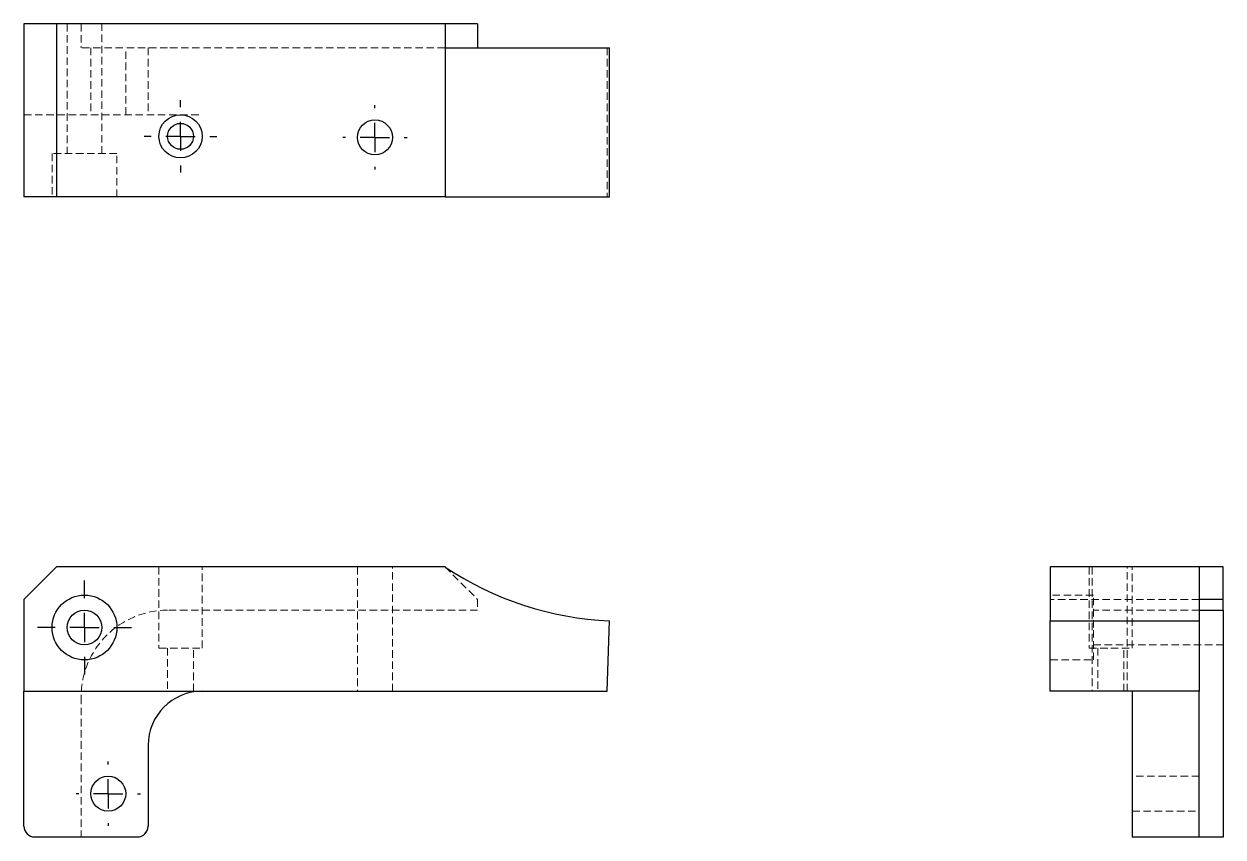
# Model space of a CAD drawing. Header units: millimetres. Extents: x 33 to 238, y 34 to 173.
import ezdxf

# ---------------------------------------------------------------- set-up
doc = ezdxf.new("R2010")
doc.units = ezdxf.units.MM
doc.linetypes.add('HIDDEN', pattern=[1.905, 1.27, -0.635])
doc.layers.add('10', color=7, linetype='Continuous')

# ---------------------------------------------------------------- blocks, each defined once
blk = doc.blocks.new('SW_CENTERMARKSYMBOL_0')
at = {"layer": '10', "color": 0}
for p, q in [((0, 5), (0, 8.03)), ((0, 0), (0, 2.5)), ((-5, 0), (-8.03, 0)), ((0, 0), (-2.5, 0)), ((0, 0), (0, -2.5)), ((0, 0), (2.5, 0)), ((5, 0), (8.03, 0)), ((0, -5), (0, -8.03))]:
    blk.add_line(p, q, dxfattribs=at)
blk = doc.blocks.new('SW_CENTERMARKSYMBOL_1')
at = {"layer": '10', "color": 0}
for p, q in [((0, 5), (0, 5.49)), ((0, 0), (0, 2.5)), ((-5, 0), (-5.49, 0)), ((0, 0), (-2.5, 0)), ((0, 0), (0, -2.5)), ((0, 0), (2.5, 0)), ((5, 0), (5.49, 0)), ((0, -5), (0, -5.49))]:
    blk.add_line(p, q, dxfattribs=at)
blk = doc.blocks.new('SW_CENTERMARKSYMBOL_2')
at = {"layer": '10', "color": 0}
for p, q in [((0, 5), (0, 6.19)), ((0, 0), (0, 2.5)), ((-5, 0), (-6.19, 0)), ((0, 0), (-2.5, 0)), ((0, 0), (0, -2.5)), ((0, 0), (2.5, 0)), ((5, 0), (6.19, 0)), ((0, -5), (0, -6.19))]:
    blk.add_line(p, q, dxfattribs=at)
blk = doc.blocks.new('SW_CENTERMARKSYMBOL_3')
at = {"layer": '10', "color": 0}
for p, q in [((0, 5), (0, 5.49)), ((0, 0), (0, 2.5)), ((-5, 0), (-5.49, 0)), ((0, 0), (-2.5, 0)), ((0, 0), (0, -2.5)), ((0, 0), (2.5, 0)), ((5, 0), (5.49, 0)), ((0, -5), (0, -5.49))]:
    blk.add_line(p, q, dxfattribs=at)

msp = doc.modelspace()

# ---------------------------------------------------------------- linework, layer by layer
at = {"color": 7, "linetype": 'Continuous', "lineweight": 25}
for p, q in [((33, 172.75), (33, 143.25)), ((38.53, 172.75), (33, 172.75)), ((38.53, 172.75), (38.53, 143.25)), ((104.91, 172.75), (38.53, 172.75)), ((104.91, 172.75), (104.91, 168.69)), ((110.44, 172.75), (104.91, 172.75)), ((110.44, 172.75), (110.44, 168.69)), ((104.91, 168.69), (104.91, 143.25)), ((104.91, 168.69), (133, 168.69)), ((133, 143.25), (133, 168.69)), ((38.53, 143.25), (33, 143.25)), ((104.91, 143.25), (38.53, 143.25)), ((104.91, 143.25), (133, 143.25)), ((38.53, 80.05), (33, 74.52)), ((104.91, 80.05), (38.53, 80.05)), ((208.25, 80.05), (208.25, 70.87)), ((233.69, 80.05), (208.25, 80.05)), ((233.69, 80.05), (233.69, 70.87)), ((237.75, 80.05), (233.69, 80.05)), ((237.75, 74.52), (237.75, 80.05)), ((33, 74.52), (33, 58.84)), ((237.75, 74.52), (233.69, 74.52)), ((237.75, 72.67), (237.75, 74.52)), ((233.69, 72.67), (237.75, 72.67)), ((237.75, 72.67), (237.75, 57.92)), ((132.57, 58.84), (133, 70.87)), ((208.25, 70.87), (233.69, 70.87)), ((208.25, 58.84), (208.25, 70.87)), ((233.69, 70.87), (233.69, 58.84)), ((33, 58.84), (132.57, 58.84)), ((33, 35.8), (33, 58.84)), ((233.69, 58.84), (208.25, 58.84)), ((222.26, 58.84), (222.26, 49.62)), ((233.69, 49.62), (233.69, 58.84)), ((237.75, 57.92), (237.75, 33.95)), ((54.2, 49.62), (54.2, 35.8)), ((222.26, 49.62), (222.26, 35.8)), ((233.69, 35.8), (233.69, 49.62)), ((222.26, 35.8), (222.26, 33.95)), ((233.69, 33.95), (233.69, 35.8)), ((52.36, 33.95), (34.84, 33.95)), ((233.69, 33.95), (222.26, 33.95)), ((237.75, 33.95), (233.69, 33.95))]:
    msp.add_line(p, q, dxfattribs=at)
at = {"color": 7, "linetype": 'HIDDEN', "lineweight": 18}
for p, q in [((40.38, 172.75), (40.38, 150.62)), ((42.77, 172.75), (42.77, 168.69)), ((46.28, 150.62), (46.28, 172.75)), ((57.52, 168.69), (42.77, 168.69)), ((44.39, 168.69), (44.39, 157.26)), ((50.37, 157.26), (50.37, 168.69)), ((54.2, 168.69), (54.2, 157.26)), ((104.91, 168.69), (57.52, 168.69)), ((132.57, 168.69), (132.57, 143.25)), ((33, 157.26), (63.42, 157.26)), ((48.86, 150.62), (37.79, 150.62)), ((37.79, 150.62), (37.79, 143.25)), ((48.86, 143.25), (48.86, 150.62)), ((56.05, 80.05), (56.05, 66.22)), ((63.42, 66.22), (63.42, 80.05)), ((89.93, 80.05), (89.93, 58.84)), ((95.91, 58.84), (95.91, 80.05)), ((104.91, 80.05), (110.44, 74.52)), ((214.89, 80.05), (214.89, 66.22)), ((215.4, 80.05), (215.4, 58.84)), ((221.38, 58.84), (221.38, 80.05)), ((222.26, 66.22), (222.26, 80.05)), ((110.44, 74.52), (110.44, 72.67)), ((215.62, 75.25), (208.25, 75.25)), ((233.69, 74.52), (208.25, 74.52)), ((215.62, 69.72), (215.62, 75.25)), ((110.44, 72.67), (57.52, 72.67)), ((233.69, 72.67), (215.62, 72.67)), ((215.62, 64.19), (215.62, 69.72)), ((56.05, 66.22), (63.42, 66.22)), ((57.52, 66.22), (57.52, 58.84)), ((61.95, 58.84), (61.95, 66.22)), ((214.89, 66.22), (218.57, 66.22)), ((215.62, 66.77), (237.75, 66.77)), ((216.36, 66.22), (216.36, 58.84)), ((218.57, 66.22), (222.26, 66.22)), ((220.79, 58.84), (220.79, 66.22)), ((208.25, 64.19), (215.62, 64.19)), ((42.77, 57.92), (42.77, 33.95)), ((233.69, 44.32), (222.26, 44.32)), ((222.26, 38.34), (233.69, 38.34))]:
    msp.add_line(p, q, dxfattribs=at)
at = {"color": 7, "linetype": 'Continuous', "lineweight": 25}
for centre, radius in [((59.74, 153.57), 3.69), ((59.74, 153.57), 2.21), ((92.92, 153.39), 2.99), ((43.33, 69.72), 5.53), ((43.33, 69.72), 2.95), ((47.38, 41.33), 2.99)]:
    msp.add_circle(centre, radius, dxfattribs=at)
for centre, radius, start, end in [((135.33, 125.59), 54.77, 236.2564, 267.5607), ((63.42, 49.62), 9.22, 90, 180), ((34.84, 35.8), 1.84, 180, 270), ((52.36, 35.8), 1.84, 270, 0)]:
    msp.add_arc(centre, radius, start, end, dxfattribs=at)
at = {"color": 7, "linetype": 'HIDDEN', "lineweight": 18}
msp.add_arc((57.52, 57.92), 14.75, 90, 180, dxfattribs=at)

# ---------------------------------------------------------------- block references
at = {"layer": '10'}
for name, p in [('SW_CENTERMARKSYMBOL_2', (59.74, 153.57)), ('SW_CENTERMARKSYMBOL_3', (92.92, 153.39)), ('SW_CENTERMARKSYMBOL_0', (43.33, 69.72)), ('SW_CENTERMARKSYMBOL_1', (47.38, 41.33))]:
    msp.add_blockref(name, p, dxfattribs=at)

doc.saveas('drawing.dxf')
